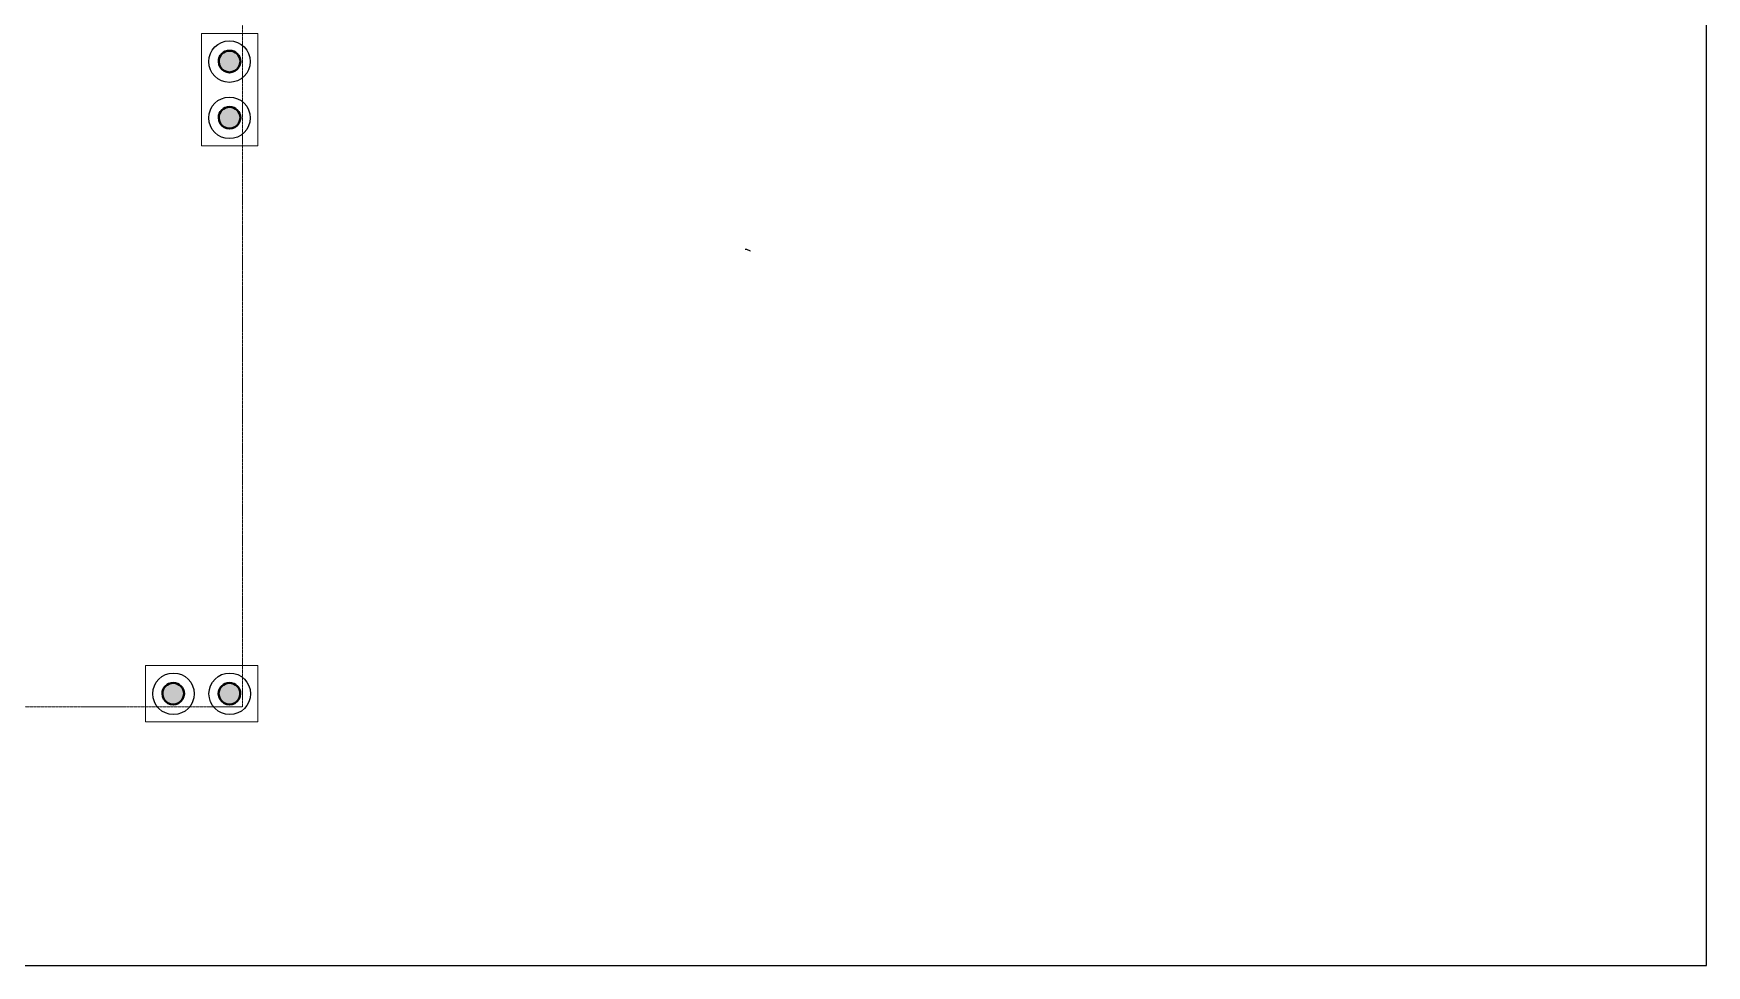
# Model space of a CAD drawing. Header units: inches. Extents: x 193287 to 241687, y 437648 to 550079.
# Drawn here: x 222352 to 241687, y 497902 to 508673 of the extents above; entities that cross this region are included whole.
import ezdxf

# ---------------------------------------------------------------- set-up
doc = ezdxf.new("R2010")
doc.units = ezdxf.units.IN
doc.header["$MEASUREMENT"] = 0
doc.linetypes.add('xref grd floor$0$HIDDEN', pattern=[0.375, 0.25, -0.125])
doc.linetypes.add('xref grd floor$1$HIDDEN', pattern=[0.375, 0.25, -0.125])
for name, color, linetype, lineweight in [('1', 1, 'Continuous', 50), ('xref grd floor$0$A-FLOR-HIDN', 252, 'xref grd floor$1$HIDDEN', 0), ('xref grd floor$0$A-WALL-TILE', 8, 'Continuous', 9), ('xref grd floor$0$XREF-V2-GF_COLS$0$A-COLS', 5, 'Continuous', 40), ('xref grd floor$0$XREF-V2-GF_COLS$0$A-COLS-PATT', 253, 'Continuous', 20)]:
    doc.layers.add(name, color=color, linetype=linetype, lineweight=lineweight)
doc.layers.add('CQ SPOT DETAILS', color=40, linetype='Continuous')
doc.layers.add('xref grd floor$0$A-WALL', color=7, linetype='Continuous')
doc.styles.get("Standard").update_dxf_attribs({"font": 'arial.ttf'})
doc.dimstyles.get("Standard").update_dxf_attribs({"dimtxt": 0.18, "dimasz": 0.18, "dimexe": 0.18, "dimexo": 0.0625, "dimgap": 0.09, "dimtad": 0, "dimtih": 1, "dimtoh": 1, "dimdec": 4, "dimzin": 0, "dimdsep": 46, "dimtxsty": 'Standard', "dimcen": 0.09, "dimadec": 0, "dimazin": 0, "dimtfac": 1, "dimtdec": 4, "dimtofl": 0, "dimtmove": 0, "dimatfit": 3, "dimfxl": 1, "dimtolj": 1, "dimtzin": 0, "dimarcsym": 0})

# ---------------------------------------------------------------- blocks, each defined once
blk = doc.blocks.new('xref grd floor$0$XREF-V2-GF_COLS')
at = {"layer": 'xref grd floor$0$XREF-V2-GF_COLS$0$A-COLS-PATT'}
for points in [[(280646, 475264), (280682, 475279), (280711, 475305), (280732, 475339), (280740, 475377), (280737, 475416), (280722, 475452), (280696, 475481), (280663, 475501), (280624, 475510), (280585, 475507), (280549, 475492), (280520, 475466), (280500, 475432), (280491, 475394), (280494, 475355), (280510, 475319), (280535, 475290), (280569, 475270), (280607, 475261)], [(280803, 474633), (280839, 474649), (280868, 474674), (280888, 474708), (280897, 474746), (280894, 474785), (280879, 474821), (280853, 474850), (280819, 474871), (280781, 474879), (280742, 474876), (280706, 474861), (280677, 474835), (280657, 474802), (280648, 474764), (280651, 474725), (280667, 474689), (280692, 474659), (280726, 474639), (280764, 474630)], [(282409, 468176), (282445, 468191), (282475, 468217), (282495, 468250), (282504, 468288), (282501, 468327), (282485, 468363), (282460, 468393), (282426, 468413), (282388, 468422), (282349, 468418), (282313, 468403), (282284, 468377), (282263, 468344), (282255, 468306), (282258, 468267), (282273, 468231), (282299, 468201), (282332, 468181), (282370, 468172)], [(281779, 468019), (281815, 468034), (281844, 468060), (281864, 468093), (281873, 468131), (281870, 468170), (281855, 468206), (281829, 468236), (281795, 468256), (281757, 468265), (281718, 468261), (281682, 468246), (281653, 468221), (281633, 468187), (281624, 468149), (281627, 468110), (281642, 468074), (281668, 468044), (281702, 468024), (281740, 468015)]]:
    blk.add_hatch(color=256, dxfattribs=at).paths.add_polyline_path(points, flags=0)
at = {"layer": 'xref grd floor$0$XREF-V2-GF_COLS$0$A-COLS'}
for centre, start, end in [((280616, 475386), 13.9714, 193.9714), ((280616, 475386), 193.9714, 13.9714), ((280773, 474755), 13.9714, 193.9714), ((280773, 474755), 193.9714, 13.9714), ((282379, 468297), 13.9714, 193.9714), ((282379, 468297), 193.9714, 13.9714), ((281748, 468140), 13.9714, 193.9714), ((281748, 468140), 193.9714, 13.9714)]:
    blk.add_arc(centre, 125, start, end, dxfattribs=at)
blk = doc.blocks.new('mak ground floor plan')
at = {"layer": 'Defpoints'}
blk.add_lwpolyline([(69270, 124451), (20870, 124451), (20870, 76051), (69270, 76051)], close=True, dxfattribs=at)
blk.add_lwpolyline([(69270, 124451), (20870, 124451), (20870, 76051), (69270, 76051)], close=True, dxfattribs=at)
at = {"layer": 'xref grd floor$0$A-FLOR-HIDN', "color": 1, "linetype": 'xref grd floor$0$HIDDEN', "elevation": 0}
blk.add_lwpolyline([(52350, 91611), (52350, 79041), (37790, 79041), (37790, 91611)], dxfattribs=at)
blk.add_lwpolyline([(52350, 91611), (52350, 79041), (37790, 79041), (37790, 91611)], dxfattribs=at)
blk.add_lwpolyline([(52350, 91611), (52350, 79041), (37790, 79041), (37790, 91611)], dxfattribs=at)
at = {"layer": 'xref grd floor$0$A-WALL'}
for centre in [(52200, 86496, 0), (52200, 86496, 0), (52200, 86496, 0), (52200, 85846, 0), (52200, 85846, 0), (52200, 85846, 0), (51553, 79191, 0), (51553, 79191, 0), (51553, 79191, 0), (52203, 79191, 0), (52203, 79191, 0), (52203, 79191, 0)]:
    blk.add_circle(centre, 240, dxfattribs=at)
at = {"layer": 'xref grd floor$0$A-WALL-TILE'}
for points in [[(52528, 85521), (51878, 85521), (51878, 86821), (52528, 86821)], [(52528, 85521), (51878, 85521), (51878, 86821), (52528, 86821)], [(52528, 85521), (51878, 85521), (51878, 86821), (52528, 86821)], [(52528, 78866), (51228, 78866), (51228, 79516), (52528, 79516)], [(52528, 78866), (51228, 78866), (51228, 79516), (52528, 79516)], [(52528, 78866), (51228, 78866), (51228, 79516), (52528, 79516)]]:
    blk.add_lwpolyline(points, close=True, dxfattribs=at)
at = {"rotation": 346.0285767170143}
blk.add_blockref('xref grd floor$0$XREF-V2-GF_COLS', (-334890, -307074, 0), dxfattribs=at)
blk.add_blockref('xref grd floor$0$XREF-V2-GF_COLS', (-334890, -307074, 0), dxfattribs=at)
blk.add_blockref('xref grd floor$0$XREF-V2-GF_COLS', (-334890, -307074, 0), dxfattribs=at)

msp = doc.modelspace()

# ---------------------------------------------------------------- block references
at = {"layer": '1'}
msp.add_blockref('mak ground floor plan', (172417.06, 421851.688), dxfattribs=at)

# ---------------------------------------------------------------- leaders
at = {"layer": 'CQ SPOT DETAILS', "color": 1}
msp.add_leader([(230637.726, 506156.67), (230596.345, 506175.262), (230576.952, 506175.262)], dimstyle='Standard', override={"dimasz": 4, "dimldrblk": 'Dot', "dimfxl": 0.1, "dimarcsym": 2}, dxfattribs=at)

doc.saveas('drawing.dxf')
